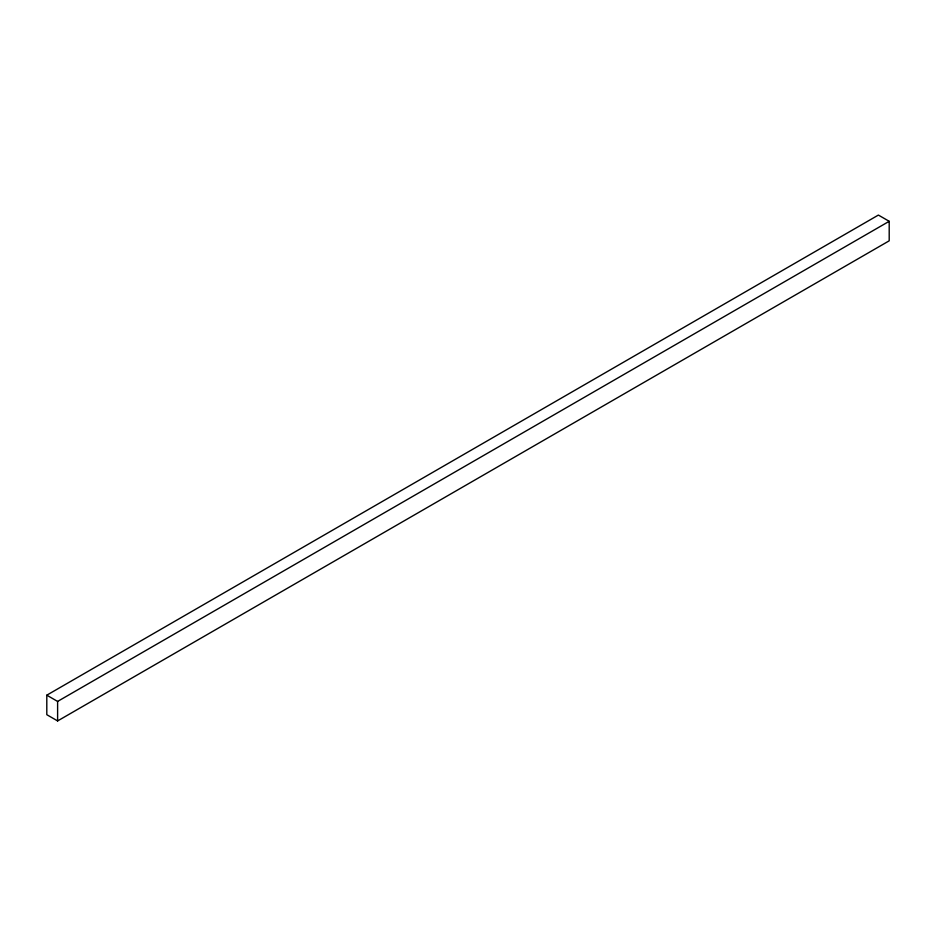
<?xml version="1.0" encoding="UTF-8"?>
<svg xmlns="http://www.w3.org/2000/svg" width="936" height="936" viewBox="0 0 936 936"><rect width="100%" height="100%" fill="white"/><g stroke="black" fill="none" stroke-linecap="round" stroke-linejoin="round"><path stroke-width="1.4" d="M46.8 695.179L878.389 215.069L889.2 221.305L889.2 240.821L57.611 720.931L46.8 714.694L46.8 695.179L57.611 701.427L889.2 221.305M57.611 701.427L57.611 720.931"/></g></svg>
